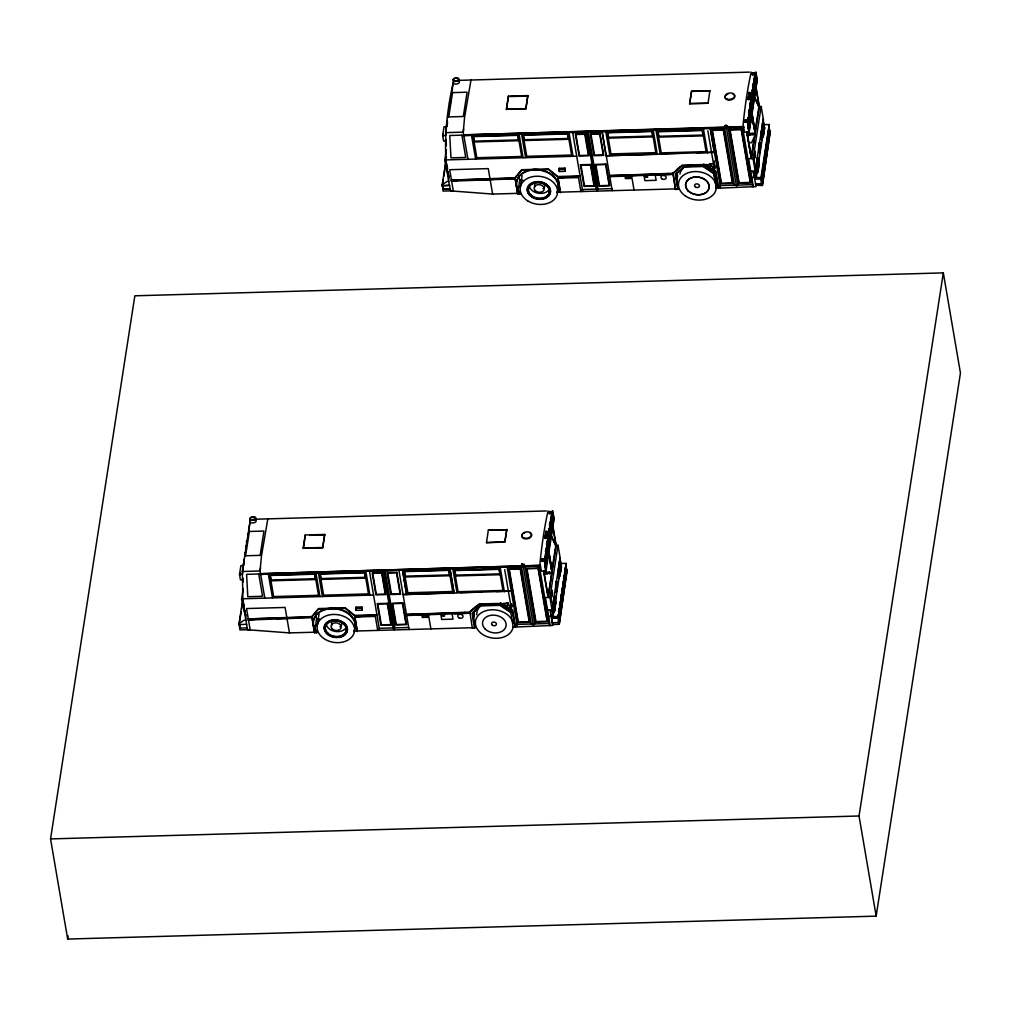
<?xml version="1.0" encoding="UTF-8"?>
<svg xmlns="http://www.w3.org/2000/svg" width="1011" height="1011" viewBox="0 0 1011 1011"><rect width="100%" height="100%" fill="white"/><g stroke="black" fill="none" stroke-linecap="round" stroke-linejoin="round"><path stroke-width="1.5" d="M242.741 602.366L243.247 606.057L243.55 605.349M445.889 163.529L446.394 167.207L446.71 166.512M447.38 167.788L447.367 169.949M448.378 173.336L448.378 174.713M240.125 572.896L240.112 575.019M240.112 573.477L240.1 574.273M544.929 558.666L544.841 561.067L542.01 561.143L542.111 558.754L545.055 559.209L542.111 558.754M542.01 561.143L542.225 559.298M546.332 548.088L544.626 562.925L546.003 570.988L541.353 571.127L539.975 563.051A243.095 39.315 88.4 0 1 548.063 510.921M748.089 119.829L747.988 122.23L745.158 122.306L745.259 119.905L748.203 120.372L745.259 119.905M745.158 122.306L745.372 120.448M544.386 561.08L544.929 556.442M545.472 551.804L545.839 548.708M747.723 120.688L748.089 117.605M748.633 112.954L748.987 109.87M749.593 109.845L747.963 123.772L748.544 130.684L756.405 80.046L755.217 73.146L753.675 80.653M260.509 567.929L260.054 570.988L264.756 597.728M463.67 129.079L463.215 132.15L467.916 158.879M50.55 838.915L134.842 295.806L943.326 272.882L960.45 373.034L876.158 916.13L67.674 939.055L50.55 838.915L859.034 815.991L943.326 272.882M67.674 939.055L68.154 935.933M242.514 579.783L240.428 579.846L239.506 574.45L240.871 565.654L243.777 565.566M243.12 566.602L242.362 571.493L242.931 602.859L247.531 629.727L289.462 632.911L314.522 632.204L311.856 616.584L318.541 608.559L345.282 607.801L354.634 615.37L376.913 614.739M243.335 565.25L244.245 559.361M244.725 556.328L245.193 553.308M245.635 550.426L246.128 547.242M247.139 540.746L246.735 543.362L246.419 541.555M247.783 536.626L248.251 533.593M248.719 530.56L250.273 520.539M243.563 565.187L244.27 560.637M247.809 537.89L248.276 534.87M243.095 569.964L242.413 574.362L239.506 574.45M241.591 599.068L242.817 599.043L243.752 604.502L242.526 604.54L241.591 599.068L243.247 588.44M246.608 624.343L238.925 624.558L242.248 603.15M239.127 624.545L239.733 628.096M239.392 622.89L241.048 612.211M241.515 609.165L242.236 604.591M242.526 604.54L243.006 601.457M250.147 629.651L239.847 629.941L240.011 625.051M245.61 618.467L246.179 614.802M312.045 617.658L248.327 620.008L248.137 618.934L311.856 616.584L314.446 632.747L317.277 632.659A21.117 15.67 8.8 0 1 331.52 608.723L331.608 608.18M247.215 627.882L239.531 628.109M248.327 620.008L256.124 619.25M260.383 573.717L540.367 565.364L260.383 573.717L260.497 574.374L540.481 566.059L533.669 566.248M260.497 574.374L388.123 570.381M268.319 574.16L272.515 597.931M303.249 548.025L305.271 534.996L324.683 534.44L322.736 547.937L303.249 548.025L322.661 547.482L324.683 534.44M303.338 548.493L305.271 534.996M314.446 632.747L316.544 619.162L315.824 614.915M316.064 632.696L317.353 632.128A21.117 15.67 8.8 0 1 318.945 612.186M317.227 625.556L319.046 613.854M355.809 608.369L355.998 607.143L361.85 606.979L362.001 610.189L356.15 610.366L355.809 608.369L361.66 608.205L361.85 606.979M356.15 610.366L355.998 607.143M357.212 631.534L354.634 615.37L357.3 630.99L353.863 631.091A21.117 15.67 8.8 0 0 354.76 621.778M369.356 571.316L398.877 570.078L409.038 629.524M445.674 140.946L443.576 140.997L442.654 135.6L444.019 126.805L446.938 126.716M446.496 126.4L447.405 120.524M447.873 117.491L448.353 114.458M448.821 111.425L449.288 108.392M449.756 105.359L450.502 100.594M450.931 97.776L451.411 94.743M451.803 92.165L453.433 81.689M447.431 121.788L447.127 126.362M450.021 105.119L450.489 102.086M446.988 126.097L447.456 123.064M446.255 131.114L445.573 135.512L442.654 135.6M446.445 157.16L445.977 160.193L446.913 165.652L445.687 165.69L444.752 160.231L446.394 149.59M362.671 616.23L354.735 616.988L375.144 616.419L375.043 614.802L377.71 630.409M442.287 185.708L449.781 185.354L442.085 185.708L445.409 164.3M442.54 184.04L443.26 179.465M443.728 176.419L445.383 165.741M445.687 165.69L446.154 162.607M453.307 190.801L443.008 191.092L443.159 186.201M442.894 189.259L443.387 186.062M448.758 179.617L449.326 175.952M510.492 178.947L515.193 178.821L451.475 181.159L451.298 180.097L515.016 177.746L521.701 169.709L548.43 168.951L557.794 176.533L580.074 175.901M451.475 181.159L457.73 180.451M463.543 134.867L743.527 126.527L743.578 127.626L463.657 135.537L463.543 134.867L743.464 126.931M463.657 135.537L588.2 131.62L598.019 189.032M471.48 135.31L475.675 159.081M453.964 612.565L454.154 613.639L469.951 613.184L406.473 615.522L406.283 614.448L469.774 612.11L479.151 603.997L500.571 603.39L512.615 610.897L515.294 626.504M506.41 109.188L508.432 96.146L527.83 95.603L525.897 109.1L506.41 109.188L525.808 108.632L527.83 95.603M506.486 109.643L508.432 96.146M455.62 574.728L454.836 570.191M449.996 568.586L454.065 593.154L449.933 568.953M534.768 169.343L534.68 169.886A21.117 15.67 8.8 0 0 520.425 193.821L517.594 193.897L519.705 180.324L518.972 176.066M456.997 592.673L452.789 568.864M519.212 193.859L520.513 193.278A21.117 15.67 8.8 0 1 519.123 176.205A21.117 15.67 8.8 0 1 539.116 169.557M520.286 187.351L522.106 175.649M491.144 605.071L480.806 605.362L472.377 613.083L474.867 627.654L472.44 627.73M473.338 621.929L474.462 614.688L473.982 611.857M486.493 542.616L488.364 529.954L506.814 529.739L504.893 542.098L486.493 542.616L504.843 541.795L506.751 529.435M558.957 169.519L559.146 168.306L565.01 168.129L565.162 171.352L559.298 171.516L558.957 169.519L564.82 169.355L565.01 168.129M559.298 171.516L559.146 168.306M560.372 192.684L557.794 176.533L560.46 192.141L557.023 192.242A21.117 15.67 8.8 0 0 548.657 172.59M499.75 573.477L498.979 568.94M572.517 132.479L605.652 131.455M507.067 567.411L530.775 566.337M503.63 603.744L508.154 603.074L508.356 605.311L503.908 605.437L503.63 603.744L508.154 603.074M503.908 605.437L503.705 603.201M564.252 177.43L557.882 178.151L578.305 177.57L578.204 175.952L580.87 191.559L581.06 190.359M515.509 625.139L515.206 627.047L513.184 627.111L552.865 625.443L551.298 616.242L552.575 624.507L559.247 624.318L567.196 569.534L559.247 624.318M591.271 131.531L602.038 131.228L606.095 155.757L714.398 152.282L696.314 152.8M539.406 566.501L549.63 625.531M548 536.07L547.848 538.307L545.017 538.395L545.169 536.146L548.101 536.677M548.379 533.618L548.227 535.868L545.397 535.944L545.548 533.707L548.48 534.238L545.548 533.707M548.758 531.179L548.607 533.429L545.776 533.505L545.927 531.255L548.859 531.799M545.017 538.395L545.169 536.146M545.776 533.505L545.927 531.255M606.095 155.757L657.226 154.317L653.157 129.737M546.559 544.082L547.039 540.999M547.507 537.915L548.948 528.677M549.428 525.594L549.908 522.51M545.371 555.254L551.147 517.594L552.271 524.191L546.205 563.291L545.068 556.695M545.472 558.792L551.665 518.921M550.527 519.502L552.069 511.983L553.244 518.883L545.384 569.534L553.851 518.87L552.676 511.97L544.815 562.609L545.991 569.509M609.848 155.252L605.715 131.089M546.003 570.988L554.091 518.858L552.714 510.782L550.376 522.017M691.347 166.309L683.967 166.524L675.538 174.246L677.939 189.348L675.512 189.423L673.111 174.334L609.633 176.685L609.443 175.611L672.922 173.273L682.311 165.159L703.732 164.553L715.775 172.047L718.442 187.667M549.63 573.174L549.807 572.087L544.133 572.251L543.969 573.338L549.63 573.174L549.769 573.945L549.807 572.087M554.584 542.161L555.026 539.356L554.218 539.381M554.698 542.781L555.127 539.975L554.319 540M551.399 569.85L548.746 553.131M551.968 570.052L555.734 545.75L550.629 534.718M551.943 571.278L548.139 596.578L543.741 570.849M552.461 523.584L556.176 545.333L548.088 597.476L543.577 571.063M552.663 614.688L552.726 607.459L552.865 614.688L550.843 614.739L550.186 610.909L552.208 610.859L549.908 597.425L557.996 545.283L556.176 545.333M551.791 597.198C550.768 589.982 551.412 597.969 551.336 595.176M550.843 614.739L552.676 614.562L552.019 610.72M555.519 585.293L556.126 581.376L556.834 585.521L555.823 592.042M560.119 557.642L552.019 609.785L547.507 609.911M552.006 610.859L552.36 608.546M552.676 606.499L554.066 597.539L554.875 597.514L555.759 602.733L554.369 611.693L553.56 611.718L552.676 606.499L554.028 606.486L554.218 602.695M559.867 558.868L558.211 570.773L559.576 570.672L560.397 562.798M552.208 610.859L552.726 607.459M557.996 545.283L560.296 558.717L559.563 562.116M555.292 598.436L554.293 602.253L554.887 598.449L555.924 598.487L555.582 596.49L553.485 606.474L554.369 611.693M558.097 576.409L558.931 574.893L558.097 576.409L559.045 578.38L558.325 574.918M559.601 561.876L560.423 561.787L559.02 570.747L559.917 575.967L559.146 575.714M555.582 596.49L554.748 597.994M557.44 585.495L556.429 592.016L555.721 587.884L556.732 581.363L556.834 585.521M558.438 578.406L559.273 576.889M560.663 564.454L560.953 562.546L559.134 562.596M548.607 616.318L553.118 616.192L554.015 610.404M554.47 607.497L554.913 604.603M555.62 600.092L559.867 572.744M560.536 568.397L560.953 562.546M552.309 622.675L558.957 622.624M554.344 610.922L555.203 605.399M560.41 562.52L561.168 566.969L559.904 575.12L559.146 570.672M559.917 575.967L561.307 567.007L560.423 561.787M554.344 610.631L555.33 606.827L554.622 602.682M555.001 606.385L555.999 602.581L554.976 596.503M559.879 574.817L561.509 566.918L560.069 558.856M565.768 564.959L566.564 569.686L558.375 622.511L558.047 614.675M558.527 611.567L559.007 608.458M559.487 605.349L559.98 602.253M560.701 597.589L561.181 594.481M561.661 591.372L562.141 588.263M562.634 585.154L563.114 582.058M563.595 578.949L564.075 575.84M564.555 572.731L565.275 568.068M557.566 617.784L551.475 618.087L558.148 617.898L566.147 563.38L560.814 563.519M558.148 617.898L566.147 563.38M658.768 135.878L657.997 131.342M660.145 153.824L655.949 130.027L653.081 130.103M672.985 172.856L675.512 189.423M676.498 183.092L677.623 175.851L677.13 173.007M689.654 103.779L691.524 91.116L709.962 90.902L691.575 91.42L689.654 103.779L708.041 103.248L709.912 90.586M702.91 134.627L702.127 130.09M731.041 127.576L710.278 128.157L714.335 152.686M706.777 164.907L711.314 164.237L711.517 166.461L707.068 166.588L706.777 164.907L711.314 164.237M707.068 166.588L706.866 164.363M713.918 163.706L714.347 160.939M718.657 186.289L718.366 188.21L716.344 188.261L756.026 186.605L754.459 177.393L761.056 177.62L761.308 179.061L754.661 179.111M742.554 127.651L752.778 186.694M743.578 127.626L733.935 127.487M751.16 97.22L751.009 99.47L748.178 99.546L748.33 97.309L751.261 97.84M751.539 94.781L751.388 97.018L748.557 97.107L748.709 94.857L751.641 95.388L748.709 94.857M751.919 92.33L751.767 94.579L748.936 94.655L749.088 92.418L752.02 92.949M748.178 99.546L748.33 97.309M748.936 94.655L749.088 92.418M749.707 105.245L750.187 102.162M750.667 99.078L752.108 89.827M752.576 86.744L753.056 83.66M748.532 116.404L754.294 78.744L755.419 85.341L749.353 124.037M748.393 121.484L754.712 80.766M749.151 130.672L757.012 80.021L755.824 73.121L753.663 83.648M749.151 132.15L757.252 80.008L755.874 71.945L747.774 124.075L749.151 132.15L744.5 132.277L743.123 124.214A243.095 39.315 88.4 0 1 751.224 72.072M752.791 134.324L752.955 133.25L747.293 133.401L747.116 134.488L752.791 134.324L752.917 135.095L752.955 133.25M757.745 103.324L758.187 100.519L757.378 100.531M754.446 126.312C753.738 127.816 754.244 123.165 752.5 122.116M757.846 103.931L758.288 101.125L757.479 101.151M754.56 131.013L751.944 114.016M755.116 131.203L758.895 106.901L753.789 95.881M755.621 84.734L759.337 106.496L751.249 158.626L746.725 132.214M755.811 175.851L755.887 168.61L756.013 175.838L753.991 175.901L753.334 172.06L755.356 172.009L753.069 158.575L761.157 106.446L759.337 106.496M753.334 172.06L755.179 171.883L755.836 175.712M753.991 175.901L753.359 171.933M758.667 146.443L759.274 142.538L759.981 146.671L759.173 151.89M763.267 118.792L755.179 170.935L750.667 171.061M755.154 172.009L755.52 169.709M755.824 167.649L757.214 158.689L758.023 158.664L758.92 163.883L757.53 172.843L756.721 172.868L755.824 167.649L756.632 167.636L758.023 159.346M755.356 172.009L755.887 168.61M761.157 106.446L763.457 119.867L762.724 123.266M757.53 172.843L756.632 167.636L758.743 157.64L759.084 159.637L758.035 159.599M761.258 137.559L762.092 136.055L762.193 139.543L761.852 137.547M762.976 132.529L762.269 137.142L763.078 137.117L762.18 131.91L763.57 122.95L762.762 122.963M763.065 136.27L762.294 131.822L763.558 123.683L764.329 128.132L763.078 137.117M757.492 171.794L757.378 163.845M757.681 164.78C759.286 172.022 757.113 161.469 758.44 159.599M758.237 161.141L758.743 157.64M761.586 139.556L761.485 136.068M763.457 133.262C762.888 141.376 762.623 124.884 764.114 123.708L762.294 123.759M760.588 146.658L759.577 153.179L758.869 149.034L759.88 142.513L759.981 146.671M751.767 177.481L756.279 177.342L757.176 171.554M758.528 162.784L763.242 132.454M763.912 128.106L764.114 123.708M757.694 170.53L758.49 167.978L757.782 163.845M758.162 167.548L758.553 165.008M763.886 130.533L764.265 128.094M755.798 185.253L762.408 185.468L770.357 130.697L762.408 185.468M757.896 171.782L758.49 167.978M758.566 167.535L759.147 163.731L758.136 157.665M763.444 135.967L764.67 128.081L763.558 123.949M763.962 124.682L769.295 124.53L760.714 178.934L761.523 183.661L755.444 183.964L762.117 183.775M761.308 179.061L769.295 124.53M761.523 183.661L769.725 130.849L768.916 126.122M250.159 520.753L242.362 571.493L260.054 570.988L261.445 556.164L267.827 518.858M453.32 81.916C445.371 117.642 441.971 154.948 450.691 190.877L492.61 194.074L517.683 193.354L515.016 177.746L517.594 193.897M470.987 80.021L464.605 117.314L463.215 132.15L445.522 132.643L446.281 127.765L446.319 130.053M552.322 511.515L552.132 513.588L549.302 513.676L549.504 511.591L552.322 511.515L552.423 512.185M549.302 513.676L549.504 511.591M755.482 72.666L755.28 74.751L752.462 74.827L752.652 72.754L755.482 72.666L755.583 73.348M752.462 74.827L752.652 72.754M244.156 605.336L243.727 605.892L243.373 603.794M244.409 610.379L244.093 611.099L244.119 605.513M245.016 610.366L244.7 611.074L244.207 608.786M447.317 166.499L446.887 167.055L446.521 164.957M447.57 171.541L447.254 172.249L447.393 166.992M448.176 171.516L447.86 172.236L447.507 171.276M443.311 134.463L443.311 136.295M245.193 611.39L245.18 614.739M448.341 172.552L448.404 176.104M443.323 133.983L443.21 135.815M753.65 138.355L751.514 142.804L749.833 142.602M523.837 565.162C525.038 562.95 522.586 564.997 524.646 565.275M676.511 169.823L680.024 166.777M476.863 605.627L469.837 611.706L472.352 628.273M724.685 125.579L724.849 126.514M457.958 80.387L749.517 72.122M752.361 74.157L755.192 74.068M509.999 96.563L527.919 96.058M748.835 94.048L751.666 93.96M748.456 96.487L751.287 96.411M748.077 98.939L750.908 98.851M689.603 103.463L708.041 103.248M745.044 121.762L747.875 121.686M762.749 123.039L763.558 123.013M748.279 125.604L748.102 128.157M605.172 131.139L660.663 129.496M762.989 127.613L763.671 131.898M763.659 128.182L764.67 128.081M657.934 131.746L702.064 130.495M762.18 131.91L761.371 131.935L763.229 120.006L764.468 128.157M473.995 141.148L518.833 139.872M523.938 139.733L568.776 138.456M608.167 137.319L653.018 136.043M658.401 136.295L703.252 135.032M474.134 141.97L518.972 140.706M524.077 140.554L568.915 139.291M608.306 138.141L653.157 136.864M658.54 137.117L703.391 135.853M747.255 135.259L750.895 135.158M762.307 136.877L763.115 136.851M762.281 137.003L763.09 136.99M446.015 159.915L576.712 156.212M661.725 153.773L683.739 153.154M444.752 160.231L445.977 160.193M444.789 160.458L446.015 160.433M753.069 158.575L748.557 158.702L753.334 186.681M758.503 159.131L758.515 162.367M709.937 163.833L712.995 163.744M451.298 180.097L514.928 178.29L521.613 170.252L548.354 169.494L557.706 177.077L578.115 176.495M609.443 175.611L672.846 173.804L682.223 165.703L703.643 165.096L715.687 172.59L718.366 188.21M476.244 179.92L493.267 179.44M617.519 175.914L636.197 175.383M670.672 174.41L655.204 174.852L656.139 180.312L644.866 180.628L643.931 175.168M449.061 181.348L447.241 181.399L441.959 184.962L442.085 185.708M519.705 180.324L522.763 180.236M442.692 189.259L450.388 188.905L442.919 189.12L442.312 185.569M582.399 189.474L611.845 188.64M720.097 185.569L752.437 184.647M560.46 192.141L678.027 188.817M254.797 519.237L546.357 510.959M549.2 512.994L552.031 512.918M309.834 535.324L324.758 534.907M506.814 529.739L488.364 529.954M545.675 532.885L548.505 532.81M545.295 535.337L548.126 535.249M544.916 537.776L547.747 537.7M548.783 552.865L551.602 569.85M541.896 560.6L544.714 560.524M545.119 564.454L544.954 567.007M391.194 570.292L459.057 568.296M559.803 566.602L560.511 570.747M560.498 567.032L561.307 567.007M454.773 570.596L498.916 569.345M270.834 579.985L315.685 578.722M320.778 578.57L365.628 577.306M405.007 576.156L449.857 574.893M455.253 575.145L500.091 573.869M270.973 580.819L315.824 579.543M320.917 579.404L365.767 578.128M405.158 576.99L449.996 575.714M549.125 572.883L549.933 572.858M455.392 575.967L500.23 574.69M544.095 574.096L547.747 573.995M559.134 575.853L559.955 575.689M242.867 598.765L373.552 595.062M454.129 592.749L402.934 594.607L511.25 591.132L496.3 591.549M460.131 592.585L482.146 591.953M241.629 599.308L242.855 599.27M549.908 597.425L545.397 597.552L550.186 625.518M248.137 618.934L311.78 617.127L318.465 609.102L345.193 608.344L354.545 615.914L374.955 615.345M406.283 614.448L469.685 612.653L479.062 604.54L500.496 603.933L512.539 611.44L515.206 627.047M276.18 618.681L291.673 618.239M417.48 614.675L434.591 614.183M245.9 620.185L244.081 620.236L238.798 623.812L238.925 624.558M316.544 619.162L319.602 619.086M551.235 616.647L557.908 616.457M379.239 628.311L408.697 627.477M516.937 624.406L549.276 623.496M357.3 630.99L474.867 627.654M682.374 128.915L696.326 128.536M482.31 567.676L494.72 567.335M703.82 164.009L715.864 171.504M500.66 602.847L503.339 604.515M506.018 606.183L512.703 610.353M703.163 165.981L713.93 173.159L716.18 186.264M500.015 604.818L510.782 611.996L513.184 627.111M510.694 612.54L499.927 605.362L480.718 605.905L472.289 613.626L474.778 628.197M753.852 95.641L759.147 107.065M752.449 122.394L754.396 126.59M551.361 535.918L555.987 545.915M755.773 86.984L759.236 107.179M754.307 79.199L755.356 85.341M761.245 131.834L762.345 138.242M751.615 110.704L755.293 132.555M751.552 111.728L755.103 132.441L751.261 157.147L746.965 131.999M757.201 157.906L757.858 161.747M757.214 158.689L757.884 162.607M748.228 117.845L749.353 124.441M756.746 167.624L757.504 172.072M756.013 175.838L756.279 177.342M746.889 131.999L751.299 157.729M859.034 815.991L876.158 916.13M728.135 127.651L737.954 185.064M726.454 127.702L736.615 187.149M724.609 127.752L734.416 185.165M710.278 128.157L720.439 187.604M714.752 165.008L715.194 167.611M707.852 130.785L715.042 172.881M716.344 188.261L713.854 173.702L703.087 166.524L683.878 167.068L675.449 174.789L677.939 189.348M711.226 164.78L711.517 166.461M703.391 128.726L707.523 152.888M668.044 173.399L668.22 174.473M652.6 136.055L651.83 131.518L607.699 132.77L608.47 137.306M657.125 173.715L657.314 174.789M631.559 175.522L634.036 190.055M602.038 131.228L612.198 190.675M587.303 131.645L597.476 191.092M586.418 131.67L596.237 189.082M572.58 132.062L582.74 191.509M568.928 132.15L573.047 156.313M568.372 138.469L567.601 133.932L523.458 135.183L524.241 139.72M564.82 169.355L565.162 171.352M521.486 133.503L525.619 157.665M518.984 133.566L523.104 157.741M518.428 139.884L517.657 135.348L473.514 136.599L474.298 141.136M559.829 566.463L560.284 569.37M552.625 525.834L556.075 546.028M551.147 518.049L552.196 524.178M559.576 570.672L560.284 574.804M558.085 570.672L559.184 577.091M492.61 194.074L488.262 168.61L449.693 169.709L453.345 191.079M548.467 549.554L552.107 570.899M548.417 549.655L552.132 571.405M554.041 596.743L554.698 600.597M554.698 602.24L555.405 606.385M552.511 592.572L552.233 594.329L551.993 590.007L552.246 593.52M554.028 606.486L554.736 610.631M552.865 614.688L553.118 616.192M450.792 94.87L451.108 96.664M449.579 102.718L449.882 104.512M448.96 106.724L449.263 108.518M447.772 114.369L448.075 116.177M524.987 566.501L534.794 623.901M523.294 566.552L533.454 625.999M521.449 566.602L531.268 624.002M507.13 567.007L517.291 626.454M511.591 603.845L512.034 606.448M504.691 569.623L511.895 611.731M508.065 603.618L508.356 605.311M500.243 567.563L504.363 591.726M464.883 612.249L465.073 613.323M449.453 574.905L448.669 570.368L404.539 571.619L405.323 576.156M452.043 613.69L452.979 619.149L441.706 619.478L440.771 614.018M428.399 614.359L430.888 628.905M402.555 569.926L406.624 594.506L402.492 570.292M385.039 570.469L394.859 627.869M384.155 570.495L394.315 629.941M383.27 570.52L393.077 627.919M369.419 570.912L379.593 630.358M365.767 571L369.9 595.163M365.211 577.319L364.44 572.782L320.31 574.033L321.081 578.57M361.66 608.205L362.001 610.189M318.326 572.34L322.458 596.503M315.824 572.416L319.956 596.578M315.268 578.734L314.497 574.197L270.367 575.449L271.138 579.985M289.462 632.911L285.102 607.459L246.545 608.546L250.197 629.929M247.644 533.707L247.948 535.514M245.799 545.561L246.103 547.368M244.611 553.219L244.927 555.014M326.111 623.383L326.187 624.419A10.653 7.898 8.8 0 0 334.439 631.294A10.653 7.898 8.8 0 0 345.358 628.728M452.347 88.677L452.372 89.954M446.23 139.455L446.255 140.731M446.281 141.995L446.306 143.271M446.331 144.535L446.344 145.811M249.186 527.527L249.211 528.804M243.082 578.292L243.095 579.568M243.12 580.845L243.145 582.109M679.935 174.031A19.057 14.141 8.8 0 1 683.689 167.497M549.668 188.766A10.653 7.898 8.8 0 1 538.876 193.328A10.653 7.898 8.8 0 1 529.246 186.226M543.867 187.894A5.118 3.804 8.8 0 1 542.983 188.577M535.072 186.795A5.118 3.804 8.8 0 1 536.335 182.334M542.528 182.498A5.118 3.804 8.8 0 1 544.474 187.048M454.015 81.461A3.071 1.706 -7.9 0 1 458.994 81.259A3.071 1.706 -7.9 0 1 456.82 84.001A3.071 1.706 -7.9 0 1 453.332 82.321M543.375 170.442A21.117 15.67 8.8 0 1 547.419 171.958M732.773 93.935A4.916 3.197 -9.7 0 1 734.087 98.067A4.916 3.197 -9.7 0 1 727.768 99.925A4.916 3.197 -9.7 0 1 725.355 96.108M725.961 95.312A4.916 3.197 -9.7 0 1 727.92 94.061M534.68 169.886A21.117 15.67 8.8 0 1 556.935 192.785M250.854 520.299A3.071 1.706 -7.9 0 1 255.834 520.109A3.071 1.706 -7.9 0 1 253.673 522.851A3.071 1.706 -7.9 0 1 250.172 521.17M319.969 611.491A21.117 15.67 8.8 0 1 335.955 608.407M338.824 608.913A21.117 15.67 8.8 0 1 349.945 614.549M350.868 615.434A21.117 15.67 8.8 0 1 354.267 620.451M529.612 532.772A4.916 3.197 -9.7 0 1 530.939 536.917A4.916 3.197 -9.7 0 1 524.621 538.775A4.916 3.197 -9.7 0 1 522.194 534.958M523.685 533.454A4.916 3.197 -9.7 0 1 524.76 532.911M331.52 608.723A21.117 15.67 8.8 0 1 353.787 631.635M340.808 626.1A5.118 3.804 8.8 0 1 339.923 626.782M332.012 625A5.118 3.804 8.8 0 1 334.388 620.059M340.467 621.436A5.118 3.804 8.8 0 1 341.415 625.253M354.457 631.534A18.855 13.99 8.8 0 1 325.908 639.786A18.855 13.99 8.8 0 1 325.618 616.053A18.855 13.99 8.8 0 1 354.406 627.856M513.12 627.186A19.057 14.141 8.8 0 1 484.143 635.325A19.057 14.141 8.8 0 1 484.143 611.352A19.057 14.141 8.8 0 1 513.12 623.471M476.737 614.701A19.057 14.141 8.8 0 1 480.629 605.703M509.885 605.88C511.629 608.862 512.552 603.643 509.885 605.88M713.033 167.03C714.777 170.012 715.7 164.793 713.033 167.03M754.421 156.237C754.724 159.612 755.154 157.286 754.421 156.237M552.031 594.797L551.665 592.61L552.031 594.797M755.192 155.959L754.813 153.76L755.192 155.959M754.964 152.143L755.394 155.492L755.154 151.157L754.964 152.143M551.5 592.951C552.132 600.85 552.322 590.045 551.5 592.951M754.648 154.102C755.343 162.025 755.407 151.107 754.648 154.102M726.644 125.516C727.339 126.413 728.362 125.92 726.644 125.516M523.344 564.909C521.815 566.489 522.535 562.52 523.344 564.909M726.492 126.072C725.026 127.651 725.658 123.671 726.492 126.072M249.376 531.457L245.597 555.772L260.156 555.355L263.922 531.053L249.376 531.457M452.536 92.62L448.758 116.922L463.316 116.505L467.082 92.203L452.536 92.62M550.97 595.883L551.071 601.962L550.97 595.883M754.118 157.046L754.231 163.112L754.118 157.046M523.142 564.972L522.548 564.29L523.142 564.972M726.29 126.122L725.708 125.452L726.29 126.122M521.55 564.151L521.891 565.364L521.676 564.151M538.193 181.879L535.223 182.094A11.677 8.669 8.8 0 0 527.262 190.308L527.818 192.583A11.677 8.669 8.8 0 0 539.52 199.357L542.49 199.142A11.677 8.669 8.8 0 0 550.452 190.915L549.896 188.653A11.677 8.669 8.8 0 0 538.193 181.879M335.146 620.072L332.164 620.299A11.677 8.669 8.8 0 0 324.202 628.513L324.771 630.788A11.677 8.669 8.8 0 0 336.461 637.562L339.443 637.334A11.677 8.669 8.8 0 0 347.405 629.12L346.836 626.845A11.677 8.669 8.8 0 0 335.146 620.072M461.913 135.158L449.743 135.499L450.969 157.868L465.717 157.451L461.913 135.158M517.998 134.994L473.161 136.27L476.826 157.741L521.676 156.465L517.998 134.994M567.942 133.578L523.104 134.855L526.769 156.326L571.619 155.049L567.942 133.578M652.183 131.165L607.333 132.441L610.998 153.912L655.848 152.636L652.183 131.165M702.418 130.154L657.567 131.417L661.245 152.888L706.082 151.625L702.418 130.154M585.243 133.806L575.347 134.084L579.088 156.01L588.996 155.732L585.243 133.806M600.016 133.49L590.31 133.768L594.064 155.694L603.769 155.416L600.016 133.49M723.724 129.812L711.997 130.141L721.172 183.775L732.887 183.433L723.724 129.812M741.543 129.307L729.626 129.648L738.788 183.269L750.718 182.928L741.543 129.307M723.32 130.078L712.401 130.381L721.437 183.218L732.356 182.915L723.32 130.078M741.215 129.572L730.094 129.888L739.129 182.726L750.25 182.41L741.215 129.572M584.788 134.248L575.891 134.501L579.48 155.504L588.377 155.252L584.788 134.248M599.649 133.945L590.955 134.185L594.544 155.201L603.238 154.948L599.649 133.945M590.866 164.477L580.352 164.768L584.055 186.39L594.569 186.1L590.866 164.477M605.993 164.136L595.277 164.439L598.98 186.062L609.696 185.759L605.993 164.136M590.449 164.894L580.946 165.172L584.51 186.024L594.013 185.759L590.449 164.894M605.576 164.553L595.871 164.831L599.435 185.683L609.14 185.417L605.576 164.553M647.457 176.205L644.828 176.28L645.018 177.342L647.647 177.279L647.457 176.205M630.801 176.912L625.152 177.077L625.405 178.606L631.066 178.454L630.801 176.912M258.753 573.995L246.583 574.336L247.809 596.717L262.569 596.288L258.753 573.995M314.851 573.844L270 575.12L273.665 596.578L318.516 595.315L314.851 573.844M364.794 572.428L319.944 573.705L323.608 595.163L368.459 593.899L364.794 572.428M449.023 570.014L404.173 571.291L407.85 592.749L452.688 591.486L449.023 570.014M499.257 568.991L454.419 570.267L458.084 591.738L502.935 590.462L499.257 568.991M382.095 572.656L372.187 572.934L375.94 594.86L385.836 594.582L382.095 572.656M520.564 568.662L508.849 568.991L518.011 622.612L529.739 622.283L520.564 568.662M538.395 568.157L526.466 568.485L535.628 622.119L547.558 621.778L538.395 568.157M396.868 572.327L387.162 572.605L390.903 594.531L400.609 594.266L396.868 572.327M520.172 568.915L509.253 569.231L518.289 622.068L529.195 621.765L520.172 568.915M538.054 568.409L526.946 568.725L535.969 621.563L547.09 621.247L538.054 568.409M381.627 573.085L372.743 573.338L376.332 594.354L385.229 594.102L381.627 573.085M396.489 572.782L387.794 573.035L391.396 594.038L400.078 593.798L396.489 572.782M387.706 603.314L377.204 603.618L380.894 625.24L391.409 624.937L387.706 603.314M402.833 602.986L392.129 603.289L395.819 624.912L406.536 624.608L402.833 602.986M387.289 603.744L377.798 604.009L381.362 624.874L390.865 624.596L387.289 603.744M402.416 603.403L392.71 603.681L396.274 624.533L405.98 624.255L402.416 603.403M444.309 615.042L441.681 615.118L441.858 616.192L444.486 616.116L444.309 615.042M427.653 615.762L421.991 615.926L422.257 617.456L427.918 617.291L427.653 615.762M688.301 190.877A11.879 8.821 8.8 0 0 708.484 189.651A11.879 8.821 8.8 0 0 695.378 176.963A11.879 8.821 8.8 0 0 688.301 190.877M688.289 190.978A11.879 8.821 8.8 0 0 708.458 189.752A11.879 8.821 8.8 0 0 695.366 177.051A11.879 8.821 8.8 0 0 688.289 190.978M685.85 196.311A19.057 14.141 8.8 0 0 716.18 188.981A19.057 14.141 8.8 0 0 690.134 172.199A19.057 14.141 8.8 0 0 685.85 196.311M695.555 187.06A2.464 1.82 8.8 0 0 699.473 186.125A2.464 1.82 8.8 0 0 696.124 183.951A2.464 1.82 8.8 0 0 695.555 187.06M530.826 195.249A10.653 7.898 8.8 0 0 548.859 193.922A10.653 7.898 8.8 0 0 536.879 182.675A10.653 7.898 8.8 0 0 530.826 195.249M530.876 194.971A10.653 7.898 8.8 0 0 548.91 193.657A10.653 7.898 8.8 0 0 536.917 182.397A10.653 7.898 8.8 0 0 530.876 194.971M535.337 190.675A5.118 3.804 8.8 0 0 544.006 190.03A5.118 3.804 8.8 0 0 538.244 184.621A5.118 3.804 8.8 0 0 535.337 190.675M531.167 196.311A11.677 8.669 8.8 0 0 550.275 192.899A11.677 8.669 8.8 0 0 535.261 181.816A11.677 8.669 8.8 0 0 531.167 196.311M527.616 200.797A18.855 13.99 8.8 0 0 557.516 193.328A18.855 13.99 8.8 0 0 531.559 176.9A18.855 13.99 8.8 0 0 527.616 200.797M454.798 81.044A2.629 1.466 -7.9 0 0 458.577 79.288A2.629 1.466 -7.9 0 0 454.546 78.529A2.629 1.466 -7.9 0 0 454.798 81.044M454.634 81.335A3.071 1.706 -7.9 0 0 458.994 79.237A3.071 1.706 -7.9 0 0 454.23 78.403A3.071 1.706 -7.9 0 0 454.634 81.335M713.172 167.99A1.428 1.062 8.8 0 0 715.459 167.447A1.428 1.062 8.8 0 0 713.501 166.183A1.428 1.062 8.8 0 0 713.172 167.99M726.934 99.103A4.916 3.197 -9.7 0 0 734.656 96.07A4.916 3.197 -9.7 0 0 727.819 93.454A4.916 3.197 -9.7 0 0 726.934 99.103M661.952 178.884A2.667 1.971 8.8 0 0 666.198 177.86A2.667 1.971 8.8 0 0 662.559 175.51A2.667 1.971 8.8 0 0 661.952 178.884M251.651 519.894A2.629 1.466 -7.9 0 0 255.429 518.137A2.629 1.466 -7.9 0 0 251.385 517.379A2.629 1.466 -7.9 0 0 251.651 519.894M251.474 520.172A3.071 1.706 -7.9 0 0 255.846 518.074A3.071 1.706 -7.9 0 0 251.082 517.24A3.071 1.706 -7.9 0 0 251.474 520.172M510.024 606.84A1.428 1.062 8.8 0 0 512.299 606.284A1.428 1.062 8.8 0 0 510.34 605.02A1.428 1.062 8.8 0 0 510.024 606.84M523.786 537.94A4.916 3.197 -9.7 0 0 531.495 534.92A4.916 3.197 -9.7 0 0 524.658 532.304A4.916 3.197 -9.7 0 0 523.786 537.94M458.804 617.721A2.667 1.971 8.8 0 0 463.038 616.71A2.667 1.971 8.8 0 0 459.411 614.359A2.667 1.971 8.8 0 0 458.804 617.721M327.766 633.455A10.653 7.898 8.8 0 0 345.8 632.128A10.653 7.898 8.8 0 0 333.82 620.88A10.653 7.898 8.8 0 0 327.766 633.455M327.817 633.177A10.653 7.898 8.8 0 0 345.85 631.85A10.653 7.898 8.8 0 0 333.87 620.602A10.653 7.898 8.8 0 0 327.817 633.177M332.278 628.867A5.118 3.804 8.8 0 0 340.947 628.235A5.118 3.804 8.8 0 0 335.184 622.827A5.118 3.804 8.8 0 0 332.278 628.867M328.107 634.516A11.677 8.669 8.8 0 0 347.215 631.104A11.677 8.669 8.8 0 0 332.202 620.021A11.677 8.669 8.8 0 0 328.107 634.516M485.242 629.082A11.879 8.821 8.8 0 0 505.424 627.856A11.879 8.821 8.8 0 0 492.319 615.156A11.879 8.821 8.8 0 0 485.242 629.082M492.509 625.266A2.464 1.82 8.8 0 0 496.426 624.318A2.464 1.82 8.8 0 0 493.065 622.157A2.464 1.82 8.8 0 0 492.509 625.266"/></g></svg>
